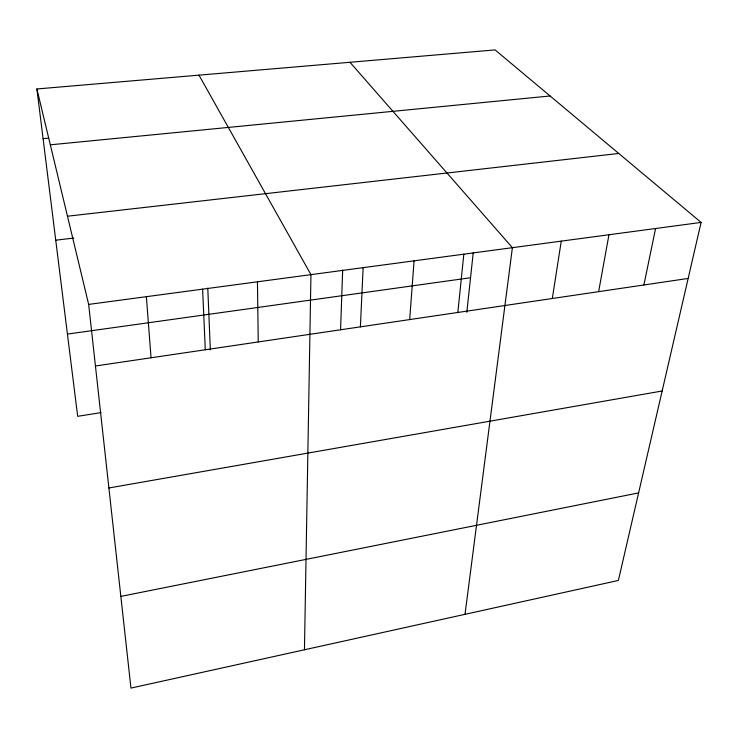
<?xml version="1.0" encoding="UTF-8"?>
<svg xmlns="http://www.w3.org/2000/svg" width="738" height="738" viewBox="0 0 738 738"><rect width="100%" height="100%" fill="white"/><g stroke="black" fill="none" stroke-linecap="round" stroke-linejoin="round"><path stroke-width="1.11" d="M304.453 649.772L310.947 274.647L198.983 75.147M340.569 329.858L342.663 270.108M360.384 326.851L363.142 267.654M409.682 319.572L414.083 260.837M457.846 312.46L463.824 254.176M466.822 312.312L473.233 252.774M465.014 614.32L512.393 247.673L349.969 62.278M552.319 298.503L561.258 241.132M598.629 291.658L608.97 234.749M643.896 284.969L655.575 228.503M701.1 222.415L618.379 580.455L130.949 688.093L88.661 304.407L36.9 88.966L495.087 49.907L701.1 222.415L88.661 304.407M120.847 596.396L638.61 492.901M108.892 487.975L662.143 391.002M100.977 412.625L77.674 416.315L36.9 88.966M95.451 365.993L688.157 278.438M67.426 334.083L470.54 277.737M55.737 240.201L73.745 238.06M67.472 216.216L618.748 153.458M50.322 144.823L550.096 95.977M43.09 138.661L48.717 138.126M146.364 296.676L151.05 357.782M202.609 289.148L205.293 349.766M207.784 288.161L210.339 349.923M257.451 281.805L258.235 341.943"/></g></svg>
